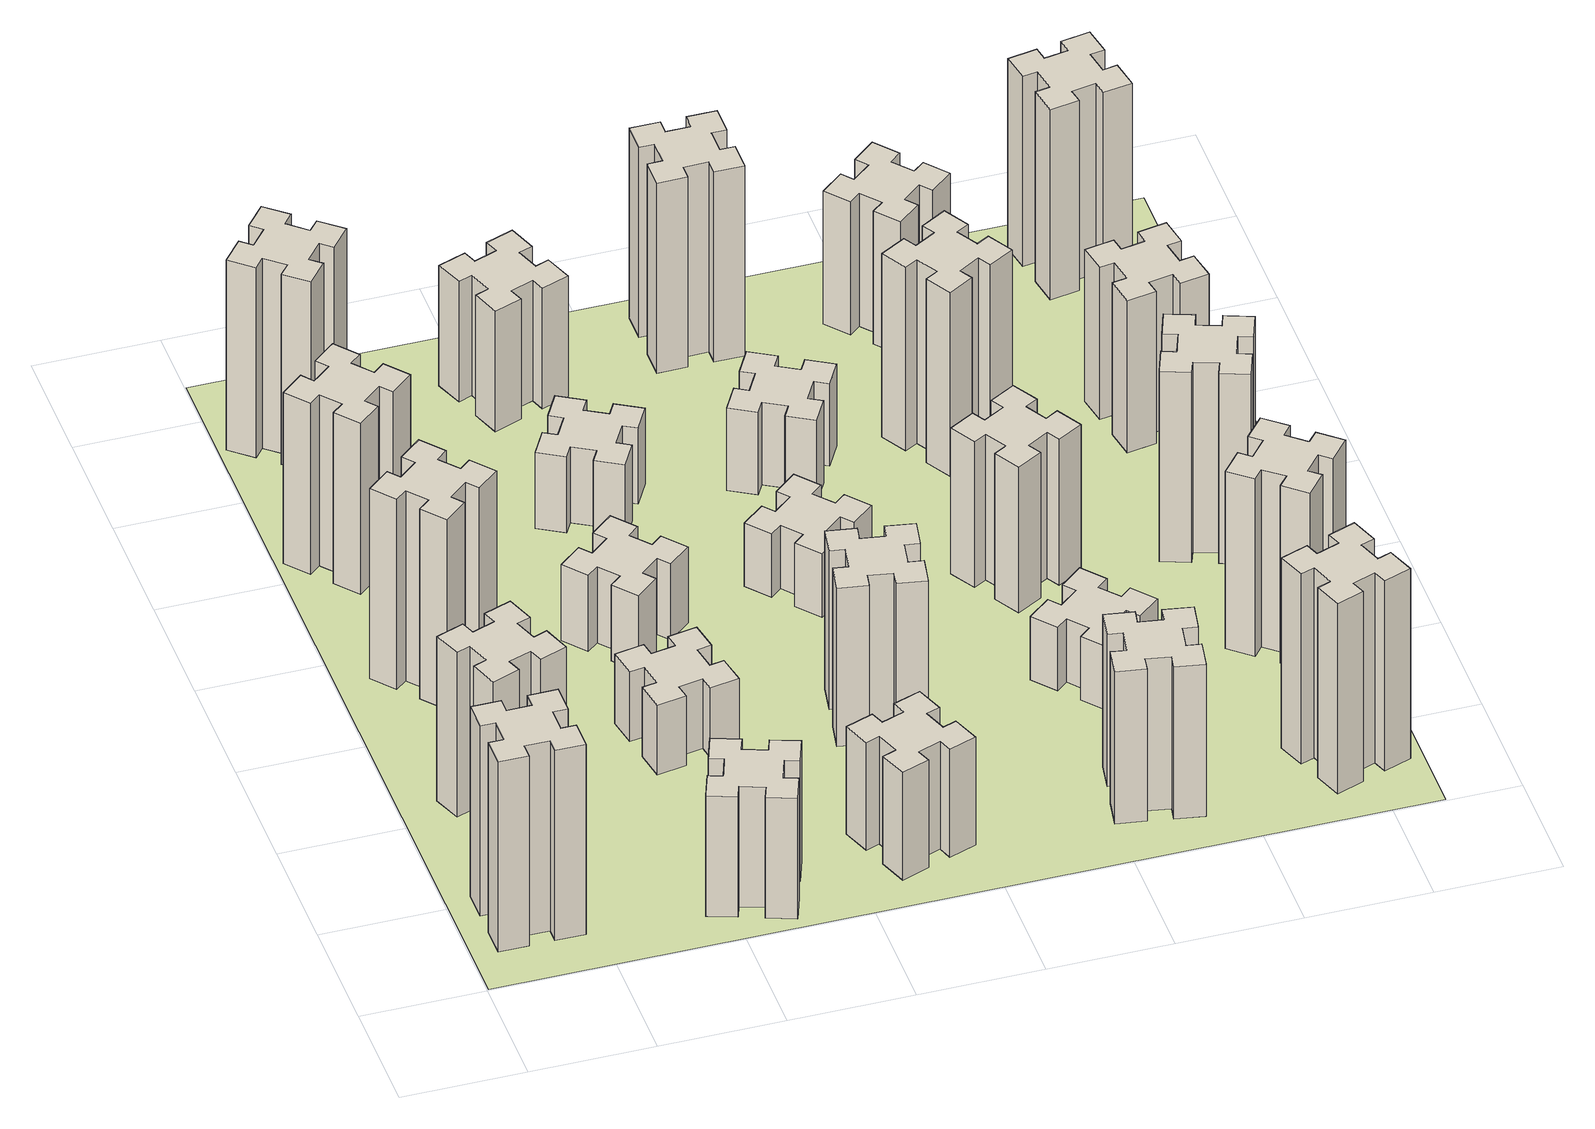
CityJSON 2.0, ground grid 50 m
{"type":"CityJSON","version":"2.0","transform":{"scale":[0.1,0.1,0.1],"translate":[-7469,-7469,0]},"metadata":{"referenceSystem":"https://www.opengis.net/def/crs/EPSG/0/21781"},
"CityObjects":{
"building1":{"type":"Building","attributes":{"class":"1000","function":"1000","usage":"1000","yearOfConstruction":2016,"roofType":"1000","measuredHeight":90,"storeysAboveGround":30,"storeysBelowGround":0},"geometry":[{"type":"Solid","lod":"1","boundaries":[[[[0,1,2,3,4,5,6,7,8,9,10,11,12,13,14,15,16,17,18,19]],[[17,16,20,21]],[[16,15,22,20]],[[15,14,23,22]],[[14,13,24,23]],[[13,12,25,24]],[[12,11,26,25]],[[11,10,27,26]],[[10,9,28,27]],[[9,8,29,28]],[[8,7,30,29]],[[7,6,31,30]],[[6,5,32,31]],[[5,4,33,32]],[[4,3,34,33]],[[3,2,35,34]],[[2,1,36,35]],[[1,0,37,36]],[[0,19,38,37]],[[19,18,39,38]],[[18,17,21,39]],[[24,25,26,27,28,29,30,31,32,33,34,35,36,37,38,39,21,20,22,23]]]]}]},
"building2":{"type":"Building","attributes":{"class":"1000","function":"1000","usage":"1000","yearOfConstruction":2016,"roofType":"1000","measuredHeight":78,"storeysAboveGround":30,"storeysBelowGround":0},"geometry":[{"type":"Solid","lod":"1","boundaries":[[[[40,41,42,43,44,45,46,47,48,49,50,51,52,53,54,55,56,57,58,59]],[[57,56,60,61]],[[56,55,62,60]],[[55,54,63,62]],[[54,53,64,63]],[[53,52,65,64]],[[52,51,66,65]],[[51,50,67,66]],[[50,49,68,67]],[[49,48,69,68]],[[48,47,70,69]],[[47,46,71,70]],[[46,45,72,71]],[[45,44,73,72]],[[44,43,74,73]],[[43,42,75,74]],[[42,41,76,75]],[[41,40,77,76]],[[40,59,78,77]],[[59,58,79,78]],[[58,57,61,79]],[[64,65,66,67,68,69,70,71,72,73,74,75,76,77,78,79,61,60,62,63]]]]}]},
"building3":{"type":"Building","attributes":{"class":"1000","function":"1000","usage":"1000","yearOfConstruction":2016,"roofType":"1000","measuredHeight":90,"storeysAboveGround":30,"storeysBelowGround":0},"geometry":[{"type":"Solid","lod":"1","boundaries":[[[[80,81,82,83,84,85,86,87,88,89,90,91,92,93,94,95,96,97,98,99]],[[97,96,100,101]],[[96,95,102,100]],[[95,94,103,102]],[[94,93,104,103]],[[93,92,105,104]],[[92,91,106,105]],[[91,90,107,106]],[[90,89,108,107]],[[89,88,109,108]],[[88,87,110,109]],[[87,86,111,110]],[[86,85,112,111]],[[85,84,113,112]],[[84,83,114,113]],[[83,82,115,114]],[[82,81,116,115]],[[81,80,117,116]],[[80,99,118,117]],[[99,98,119,118]],[[98,97,101,119]],[[104,105,106,107,108,109,110,111,112,113,114,115,116,117,118,119,101,100,102,103]]]]}]},
"building4":{"type":"Building","attributes":{"class":"1000","function":"1000","usage":"1000","yearOfConstruction":2016,"roofType":"1000","measuredHeight":81,"storeysAboveGround":30,"storeysBelowGround":0},"geometry":[{"type":"Solid","lod":"1","boundaries":[[[[120,121,122,123,124,125,126,127,128,129,130,131,132,133,134,135,136,137,138,139]],[[137,136,140,141]],[[136,135,142,140]],[[135,134,143,142]],[[134,133,144,143]],[[133,132,145,144]],[[132,131,146,145]],[[131,130,147,146]],[[130,129,148,147]],[[129,128,149,148]],[[128,127,150,149]],[[127,126,151,150]],[[126,125,152,151]],[[125,124,153,152]],[[124,123,154,153]],[[123,122,155,154]],[[122,121,156,155]],[[121,120,157,156]],[[120,139,158,157]],[[139,138,159,158]],[[138,137,141,159]],[[144,145,146,147,148,149,150,151,152,153,154,155,156,157,158,159,141,140,142,143]]]]}]},
"building5":{"type":"Building","attributes":{"class":"1000","function":"1000","usage":"1000","yearOfConstruction":2016,"roofType":"1000","measuredHeight":57,"storeysAboveGround":30,"storeysBelowGround":0},"geometry":[{"type":"Solid","lod":"1","boundaries":[[[[160,161,162,163,164,165,166,167,168,169,170,171,172,173,174,175,176,177,178,179]],[[177,176,180,181]],[[176,175,182,180]],[[175,174,183,182]],[[174,173,184,183]],[[173,172,185,184]],[[172,171,186,185]],[[171,170,187,186]],[[170,169,188,187]],[[169,168,189,188]],[[168,167,190,189]],[[167,166,191,190]],[[166,165,192,191]],[[165,164,193,192]],[[164,163,194,193]],[[163,162,195,194]],[[162,161,196,195]],[[161,160,197,196]],[[160,179,198,197]],[[179,178,199,198]],[[178,177,181,199]],[[184,185,186,187,188,189,190,191,192,193,194,195,196,197,198,199,181,180,182,183]]]]}]},
"building6":{"type":"Building","attributes":{"class":"1000","function":"1000","usage":"1000","yearOfConstruction":2016,"roofType":"1000","measuredHeight":90,"storeysAboveGround":30,"storeysBelowGround":0},"geometry":[{"type":"Solid","lod":"1","boundaries":[[[[200,201,202,203,204,205,206,207,208,209,210,211,212,213,214,215,216,217,218,219]],[[217,216,220,221]],[[216,215,222,220]],[[215,214,223,222]],[[214,213,224,223]],[[213,212,225,224]],[[212,211,226,225]],[[211,210,227,226]],[[210,209,228,227]],[[209,208,229,228]],[[208,207,230,229]],[[207,206,231,230]],[[206,205,232,231]],[[205,204,233,232]],[[204,203,234,233]],[[203,202,235,234]],[[202,201,236,235]],[[201,200,237,236]],[[200,219,238,237]],[[219,218,239,238]],[[218,217,221,239]],[[224,225,226,227,228,229,230,231,232,233,234,235,236,237,238,239,221,220,222,223]]]]}]},
"building7":{"type":"Building","attributes":{"class":"1000","function":"1000","usage":"1000","yearOfConstruction":2016,"roofType":"1000","measuredHeight":33,"storeysAboveGround":30,"storeysBelowGround":0},"geometry":[{"type":"Solid","lod":"1","boundaries":[[[[240,241,242,243,244,245,246,247,248,249,250,251,252,253,254,255,256,257,258,259]],[[257,256,260,261]],[[256,255,262,260]],[[255,254,263,262]],[[254,253,264,263]],[[253,252,265,264]],[[252,251,266,265]],[[251,250,267,266]],[[250,249,268,267]],[[249,248,269,268]],[[248,247,270,269]],[[247,246,271,270]],[[246,245,272,271]],[[245,244,273,272]],[[244,243,274,273]],[[243,242,275,274]],[[242,241,276,275]],[[241,240,277,276]],[[240,259,278,277]],[[259,258,279,278]],[[258,257,261,279]],[[264,265,266,267,268,269,270,271,272,273,274,275,276,277,278,279,261,260,262,263]]]]}]},
"building8":{"type":"Building","attributes":{"class":"1000","function":"1000","usage":"1000","yearOfConstruction":2016,"roofType":"1000","measuredHeight":36,"storeysAboveGround":30,"storeysBelowGround":0},"geometry":[{"type":"Solid","lod":"1","boundaries":[[[[280,281,282,283,284,285,286,287,288,289,290,291,292,293,294,295,296,297,298,299]],[[297,296,300,301]],[[296,295,302,300]],[[295,294,303,302]],[[294,293,304,303]],[[293,292,305,304]],[[292,291,306,305]],[[291,290,307,306]],[[290,289,308,307]],[[289,288,309,308]],[[288,287,310,309]],[[287,286,311,310]],[[286,285,312,311]],[[285,284,313,312]],[[284,283,314,313]],[[283,282,315,314]],[[282,281,316,315]],[[281,280,317,316]],[[280,299,318,317]],[[299,298,319,318]],[[298,297,301,319]],[[304,305,306,307,308,309,310,311,312,313,314,315,316,317,318,319,301,300,302,303]]]]}]},
"building9":{"type":"Building","attributes":{"class":"1000","function":"1000","usage":"1000","yearOfConstruction":2016,"roofType":"1000","measuredHeight":51,"storeysAboveGround":30,"storeysBelowGround":0},"geometry":[{"type":"Solid","lod":"1","boundaries":[[[[320,321,322,323,324,325,326,327,328,329,330,331,332,333,334,335,336,337,338,339]],[[337,336,340,341]],[[336,335,342,340]],[[335,334,343,342]],[[334,333,344,343]],[[333,332,345,344]],[[332,331,346,345]],[[331,330,347,346]],[[330,329,348,347]],[[329,328,349,348]],[[328,327,350,349]],[[327,326,351,350]],[[326,325,352,351]],[[325,324,353,352]],[[324,323,354,353]],[[323,322,355,354]],[[322,321,356,355]],[[321,320,357,356]],[[320,339,358,357]],[[339,338,359,358]],[[338,337,341,359]],[[344,345,346,347,348,349,350,351,352,353,354,355,356,357,358,359,341,340,342,343]]]]}]},
"building10":{"type":"Building","attributes":{"class":"1000","function":"1000","usage":"1000","yearOfConstruction":2016,"roofType":"1000","measuredHeight":36,"storeysAboveGround":30,"storeysBelowGround":0},"geometry":[{"type":"Solid","lod":"1","boundaries":[[[[360,361,362,363,364,365,366,367,368,369,370,371,372,373,374,375,376,377,378,379]],[[377,376,380,381]],[[376,375,382,380]],[[375,374,383,382]],[[374,373,384,383]],[[373,372,385,384]],[[372,371,386,385]],[[371,370,387,386]],[[370,369,388,387]],[[369,368,389,388]],[[368,367,390,389]],[[367,366,391,390]],[[366,365,392,391]],[[365,364,393,392]],[[364,363,394,393]],[[363,362,395,394]],[[362,361,396,395]],[[361,360,397,396]],[[360,379,398,397]],[[379,378,399,398]],[[378,377,381,399]],[[384,385,386,387,388,389,390,391,392,393,394,395,396,397,398,399,381,380,382,383]]]]}]},
"building11":{"type":"Building","attributes":{"class":"1000","function":"1000","usage":"1000","yearOfConstruction":2016,"roofType":"1000","measuredHeight":57,"storeysAboveGround":30,"storeysBelowGround":0},"geometry":[{"type":"Solid","lod":"1","boundaries":[[[[400,401,402,403,404,405,406,407,408,409,410,411,412,413,414,415,416,417,418,419]],[[417,416,420,421]],[[416,415,422,420]],[[415,414,423,422]],[[414,413,424,423]],[[413,412,425,424]],[[412,411,426,425]],[[411,410,427,426]],[[410,409,428,427]],[[409,408,429,428]],[[408,407,430,429]],[[407,406,431,430]],[[406,405,432,431]],[[405,404,433,432]],[[404,403,434,433]],[[403,402,435,434]],[[402,401,436,435]],[[401,400,437,436]],[[400,419,438,437]],[[419,418,439,438]],[[418,417,421,439]],[[424,425,426,427,428,429,430,431,432,433,434,435,436,437,438,439,421,420,422,423]]]]}]},
"building12":{"type":"Building","attributes":{"class":"1000","function":"1000","usage":"1000","yearOfConstruction":2016,"roofType":"1000","measuredHeight":75,"storeysAboveGround":30,"storeysBelowGround":0},"geometry":[{"type":"Solid","lod":"1","boundaries":[[[[440,441,442,443,444,445,446,447,448,449,450,451,452,453,454,455,456,457,458,459]],[[457,456,460,461]],[[456,455,462,460]],[[455,454,463,462]],[[454,453,464,463]],[[453,452,465,464]],[[452,451,466,465]],[[451,450,467,466]],[[450,449,468,467]],[[449,448,469,468]],[[448,447,470,469]],[[447,446,471,470]],[[446,445,472,471]],[[445,444,473,472]],[[444,443,474,473]],[[443,442,475,474]],[[442,441,476,475]],[[441,440,477,476]],[[440,459,478,477]],[[459,458,479,478]],[[458,457,461,479]],[[464,465,466,467,468,469,470,471,472,473,474,475,476,477,478,479,461,460,462,463]]]]}]},
"building13":{"type":"Building","attributes":{"class":"1000","function":"1000","usage":"1000","yearOfConstruction":2016,"roofType":"1000","measuredHeight":30,"storeysAboveGround":30,"storeysBelowGround":0},"geometry":[{"type":"Solid","lod":"1","boundaries":[[[[480,481,482,483,484,485,486,487,488,489,490,491,492,493,494,495,496,497,498,499]],[[497,496,500,501]],[[496,495,502,500]],[[495,494,503,502]],[[494,493,504,503]],[[493,492,505,504]],[[492,491,506,505]],[[491,490,507,506]],[[490,489,508,507]],[[489,488,509,508]],[[488,487,510,509]],[[487,486,511,510]],[[486,485,512,511]],[[485,484,513,512]],[[484,483,514,513]],[[483,482,515,514]],[[482,481,516,515]],[[481,480,517,516]],[[480,499,518,517]],[[499,498,519,518]],[[498,497,501,519]],[[504,505,506,507,508,509,510,511,512,513,514,515,516,517,518,519,501,500,502,503]]]]}]},
"building14":{"type":"Building","attributes":{"class":"1000","function":"1000","usage":"1000","yearOfConstruction":2016,"roofType":"1000","measuredHeight":39,"storeysAboveGround":30,"storeysBelowGround":0},"geometry":[{"type":"Solid","lod":"1","boundaries":[[[[520,521,522,523,524,525,526,527,528,529,530,531,532,533,534,535,536,537,538,539]],[[537,536,540,541]],[[536,535,542,540]],[[535,534,543,542]],[[534,533,544,543]],[[533,532,545,544]],[[532,531,546,545]],[[531,530,547,546]],[[530,529,548,547]],[[529,528,549,548]],[[528,527,550,549]],[[527,526,551,550]],[[526,525,552,551]],[[525,524,553,552]],[[524,523,554,553]],[[523,522,555,554]],[[522,521,556,555]],[[521,520,557,556]],[[520,539,558,557]],[[539,538,559,558]],[[538,537,541,559]],[[544,545,546,547,548,549,550,551,552,553,554,555,556,557,558,559,541,540,542,543]]]]}]},
"building15":{"type":"Building","attributes":{"class":"1000","function":"1000","usage":"1000","yearOfConstruction":2016,"roofType":"1000","measuredHeight":72,"storeysAboveGround":30,"storeysBelowGround":0},"geometry":[{"type":"Solid","lod":"1","boundaries":[[[[560,561,562,563,564,565,566,567,568,569,570,571,572,573,574,575,576,577,578,579]],[[577,576,580,581]],[[576,575,582,580]],[[575,574,583,582]],[[574,573,584,583]],[[573,572,585,584]],[[572,571,586,585]],[[571,570,587,586]],[[570,569,588,587]],[[569,568,589,588]],[[568,567,590,589]],[[567,566,591,590]],[[566,565,592,591]],[[565,564,593,592]],[[564,563,594,593]],[[563,562,595,594]],[[562,561,596,595]],[[561,560,597,596]],[[560,579,598,597]],[[579,578,599,598]],[[578,577,581,599]],[[584,585,586,587,588,589,590,591,592,593,594,595,596,597,598,599,581,580,582,583]]]]}]},
"building16":{"type":"Building","attributes":{"class":"1000","function":"1000","usage":"1000","yearOfConstruction":2016,"roofType":"1000","measuredHeight":90,"storeysAboveGround":30,"storeysBelowGround":0},"geometry":[{"type":"Solid","lod":"1","boundaries":[[[[600,601,602,603,604,605,606,607,608,609,610,611,612,613,614,615,616,617,618,619]],[[617,616,620,621]],[[616,615,622,620]],[[615,614,623,622]],[[614,613,624,623]],[[613,612,625,624]],[[612,611,626,625]],[[611,610,627,626]],[[610,609,628,627]],[[609,608,629,628]],[[608,607,630,629]],[[607,606,631,630]],[[606,605,632,631]],[[605,604,633,632]],[[604,603,634,633]],[[603,602,635,634]],[[602,601,636,635]],[[601,600,637,636]],[[600,619,638,637]],[[619,618,639,638]],[[618,617,621,639]],[[624,625,626,627,628,629,630,631,632,633,634,635,636,637,638,639,621,620,622,623]]]]}]},
"building17":{"type":"Building","attributes":{"class":"1000","function":"1000","usage":"1000","yearOfConstruction":2016,"roofType":"1000","measuredHeight":30,"storeysAboveGround":30,"storeysBelowGround":0},"geometry":[{"type":"Solid","lod":"1","boundaries":[[[[640,641,642,643,644,645,646,647,648,649,650,651,652,653,654,655,656,657,658,659]],[[657,656,660,661]],[[656,655,662,660]],[[655,654,663,662]],[[654,653,664,663]],[[653,652,665,664]],[[652,651,666,665]],[[651,650,667,666]],[[650,649,668,667]],[[649,648,669,668]],[[648,647,670,669]],[[647,646,671,670]],[[646,645,672,671]],[[645,644,673,672]],[[644,643,674,673]],[[643,642,675,674]],[[642,641,676,675]],[[641,640,677,676]],[[640,659,678,677]],[[659,658,679,678]],[[658,657,661,679]],[[664,665,666,667,668,669,670,671,672,673,674,675,676,677,678,679,661,660,662,663]]]]}]},
"building18":{"type":"Building","attributes":{"class":"1000","function":"1000","usage":"1000","yearOfConstruction":2016,"roofType":"1000","measuredHeight":69,"storeysAboveGround":30,"storeysBelowGround":0},"geometry":[{"type":"Solid","lod":"1","boundaries":[[[[680,681,682,683,684,685,686,687,688,689,690,691,692,693,694,695,696,697,698,699]],[[697,696,700,701]],[[696,695,702,700]],[[695,694,703,702]],[[694,693,704,703]],[[693,692,705,704]],[[692,691,706,705]],[[691,690,707,706]],[[690,689,708,707]],[[689,688,709,708]],[[688,687,710,709]],[[687,686,711,710]],[[686,685,712,711]],[[685,684,713,712]],[[684,683,714,713]],[[683,682,715,714]],[[682,681,716,715]],[[681,680,717,716]],[[680,699,718,717]],[[699,698,719,718]],[[698,697,701,719]],[[704,705,706,707,708,709,710,711,712,713,714,715,716,717,718,719,701,700,702,703]]]]}]},
"building19":{"type":"Building","attributes":{"class":"1000","function":"1000","usage":"1000","yearOfConstruction":2016,"roofType":"1000","measuredHeight":87,"storeysAboveGround":30,"storeysBelowGround":0},"geometry":[{"type":"Solid","lod":"1","boundaries":[[[[720,721,722,723,724,725,726,727,728,729,730,731,732,733,734,735,736,737,738,739]],[[737,736,740,741]],[[736,735,742,740]],[[735,734,743,742]],[[734,733,744,743]],[[733,732,745,744]],[[732,731,746,745]],[[731,730,747,746]],[[730,729,748,747]],[[729,728,749,748]],[[728,727,750,749]],[[727,726,751,750]],[[726,725,752,751]],[[725,724,753,752]],[[724,723,754,753]],[[723,722,755,754]],[[722,721,756,755]],[[721,720,757,756]],[[720,739,758,757]],[[739,738,759,758]],[[738,737,741,759]],[[744,745,746,747,748,749,750,751,752,753,754,755,756,757,758,759,741,740,742,743]]]]}]},
"building20":{"type":"Building","attributes":{"class":"1000","function":"1000","usage":"1000","yearOfConstruction":2016,"roofType":"1000","measuredHeight":90,"storeysAboveGround":30,"storeysBelowGround":0},"geometry":[{"type":"Solid","lod":"1","boundaries":[[[[760,761,762,763,764,765,766,767,768,769,770,771,772,773,774,775,776,777,778,779]],[[777,776,780,781]],[[776,775,782,780]],[[775,774,783,782]],[[774,773,784,783]],[[773,772,785,784]],[[772,771,786,785]],[[771,770,787,786]],[[770,769,788,787]],[[769,768,789,788]],[[768,767,790,789]],[[767,766,791,790]],[[766,765,792,791]],[[765,764,793,792]],[[764,763,794,793]],[[763,762,795,794]],[[762,761,796,795]],[[761,760,797,796]],[[760,779,798,797]],[[779,778,799,798]],[[778,777,781,799]],[[784,785,786,787,788,789,790,791,792,793,794,795,796,797,798,799,781,780,782,783]]]]}]},
"building21":{"type":"Building","attributes":{"class":"1000","function":"1000","usage":"1000","yearOfConstruction":2016,"roofType":"1000","measuredHeight":63,"storeysAboveGround":30,"storeysBelowGround":0},"geometry":[{"type":"Solid","lod":"1","boundaries":[[[[800,801,802,803,804,805,806,807,808,809,810,811,812,813,814,815,816,817,818,819]],[[817,816,820,821]],[[816,815,822,820]],[[815,814,823,822]],[[814,813,824,823]],[[813,812,825,824]],[[812,811,826,825]],[[811,810,827,826]],[[810,809,828,827]],[[809,808,829,828]],[[808,807,830,829]],[[807,806,831,830]],[[806,805,832,831]],[[805,804,833,832]],[[804,803,834,833]],[[803,802,835,834]],[[802,801,836,835]],[[801,800,837,836]],[[800,819,838,837]],[[819,818,839,838]],[[818,817,821,839]],[[824,825,826,827,828,829,830,831,832,833,834,835,836,837,838,839,821,820,822,823]]]]}]},
"building22":{"type":"Building","attributes":{"class":"1000","function":"1000","usage":"1000","yearOfConstruction":2016,"roofType":"1000","measuredHeight":84,"storeysAboveGround":30,"storeysBelowGround":0},"geometry":[{"type":"Solid","lod":"1","boundaries":[[[[840,841,842,843,844,845,846,847,848,849,850,851,852,853,854,855,856,857,858,859]],[[857,856,860,861]],[[856,855,862,860]],[[855,854,863,862]],[[854,853,864,863]],[[853,852,865,864]],[[852,851,866,865]],[[851,850,867,866]],[[850,849,868,867]],[[849,848,869,868]],[[848,847,870,869]],[[847,846,871,870]],[[846,845,872,871]],[[845,844,873,872]],[[844,843,874,873]],[[843,842,875,874]],[[842,841,876,875]],[[841,840,877,876]],[[840,859,878,877]],[[859,858,879,878]],[[858,857,861,879]],[[864,865,866,867,868,869,870,871,872,873,874,875,876,877,878,879,861,860,862,863]]]]}]},
"building23":{"type":"Building","attributes":{"class":"1000","function":"1000","usage":"1000","yearOfConstruction":2016,"roofType":"1000","measuredHeight":90,"storeysAboveGround":30,"storeysBelowGround":0},"geometry":[{"type":"Solid","lod":"1","boundaries":[[[[880,881,882,883,884,885,886,887,888,889,890,891,892,893,894,895,896,897,898,899]],[[897,896,900,901]],[[896,895,902,900]],[[895,894,903,902]],[[894,893,904,903]],[[893,892,905,904]],[[892,891,906,905]],[[891,890,907,906]],[[890,889,908,907]],[[889,888,909,908]],[[888,887,910,909]],[[887,886,911,910]],[[886,885,912,911]],[[885,884,913,912]],[[884,883,914,913]],[[883,882,915,914]],[[882,881,916,915]],[[881,880,917,916]],[[880,899,918,917]],[[899,898,919,918]],[[898,897,901,919]],[[904,905,906,907,908,909,910,911,912,913,914,915,916,917,918,919,901,900,902,903]]]]}]},
"building24":{"type":"Building","attributes":{"class":"1000","function":"1000","usage":"1000","yearOfConstruction":2016,"roofType":"1000","measuredHeight":72,"storeysAboveGround":30,"storeysBelowGround":0},"geometry":[{"type":"Solid","lod":"1","boundaries":[[[[920,921,922,923,924,925,926,927,928,929,930,931,932,933,934,935,936,937,938,939]],[[937,936,940,941]],[[936,935,942,940]],[[935,934,943,942]],[[934,933,944,943]],[[933,932,945,944]],[[932,931,946,945]],[[931,930,947,946]],[[930,929,948,947]],[[929,928,949,948]],[[928,927,950,949]],[[927,926,951,950]],[[926,925,952,951]],[[925,924,953,952]],[[924,923,954,953]],[[923,922,955,954]],[[922,921,956,955]],[[921,920,957,956]],[[920,939,958,957]],[[939,938,959,958]],[[938,937,941,959]],[[944,945,946,947,948,949,950,951,952,953,954,955,956,957,958,959,941,940,942,943]]]]}]},
"building25":{"type":"Building","attributes":{"class":"1000","function":"1000","usage":"1000","yearOfConstruction":2016,"roofType":"1000","measuredHeight":90,"storeysAboveGround":30,"storeysBelowGround":0},"geometry":[{"type":"Solid","lod":"1","boundaries":[[[[960,961,962,963,964,965,966,967,968,969,970,971,972,973,974,975,976,977,978,979]],[[977,976,980,981]],[[976,975,982,980]],[[975,974,983,982]],[[974,973,984,983]],[[973,972,985,984]],[[972,971,986,985]],[[971,970,987,986]],[[970,969,988,987]],[[969,968,989,988]],[[968,967,990,989]],[[967,966,991,990]],[[966,965,992,991]],[[965,964,993,992]],[[964,963,994,993]],[[963,962,995,994]],[[962,961,996,995]],[[961,960,997,996]],[[960,979,998,997]],[[979,978,999,998]],[[978,977,981,999]],[[984,985,986,987,988,989,990,991,992,993,994,995,996,997,998,999,981,980,982,983]]]]}]},
"landuse1":{"type":"LandUse","attributes":{"name":"plot1","function":"1010"},"geometry":[{"type":"MultiSurface","lod":"1","boundaries":[[[1000,1001,1002,1003]]]}]}
},
"vertices":[
[165,425,0],[165,325,0],[105,325,0],[105,205,0],[225,205,0],[225,265,0],[325,265,0],[325,205,0],[445,205,0],[445,325,0],[385,325,0],[385,425,0],[445,425,0],[445,545,0],[325,545,0],[325,485,0],[225,485,0],[225,545,0],[105,545,0],[105,425,0],[225,485,900],[225,545,900],[325,485,900],[325,545,900],[445,545,900],[445,425,900],[385,425,900],[385,325,900],[445,325,900],[445,205,900],[325,205,900],[325,265,900],[225,265,900],[225,205,900],[105,205,900],[105,325,900],[165,325,900],[165,425,900],[105,425,900],[105,545,900],
[255,1025,0],[289,931,0],[233,910,0],[274,797,0],[387,839,0],[366,895,0],[460,929,0],[480,873,0],[593,914,0],[552,1027,0],[496,1006,0],[462,1100,0],[518,1120,0],[477,1233,0],[364,1192,0],[385,1136,0],[291,1102,0],[270,1158,0],[157,1117,0],[199,1004,0],[291,1102,780],[270,1158,780],[385,1136,780],[364,1192,780],[477,1233,780],[518,1120,780],[462,1100,780],[496,1006,780],[552,1027,780],[593,914,780],[480,873,780],[460,929,780],[366,895,780],[387,839,780],[274,797,780],[233,910,780],[289,931,780],[255,1025,780],[199,1004,780],[157,1117,780],
[492,1888,0],[427,1964,0],[473,2003,0],[396,2095,0],[304,2018,0],[343,1972,0],[266,1907,0],[228,1953,0],[136,1876,0],[213,1784,0],[259,1823,0],[323,1746,0],[277,1708,0],[354,1616,0],[446,1693,0],[408,1739,0],[484,1803,0],[523,1757,0],[615,1834,0],[538,1926,0],[484,1803,900],[523,1757,900],[408,1739,900],[446,1693,900],[354,1616,900],[277,1708,900],[323,1746,900],[259,1823,900],[213,1784,900],[136,1876,900],[228,1953,900],[266,1907,900],[343,1972,900],[304,2018,900],[396,2095,900],[473,2003,900],[427,1964,900],[492,1888,900],[538,1926,900],[615,1834,900],
[243,2712,0],[166,2647,0],[128,2693,0],[36,2616,0],[113,2524,0],[159,2563,0],[223,2486,0],[177,2448,0],[254,2356,0],[346,2433,0],[308,2479,0],[384,2543,0],[423,2497,0],[515,2574,0],[438,2666,0],[392,2628,0],[327,2704,0],[373,2743,0],[296,2835,0],[204,2758,0],[327,2704,810],[373,2743,810],[392,2628,810],[438,2666,810],[515,2574,810],[423,2497,810],[384,2543,810],[308,2479,810],[346,2433,810],[254,2356,810],[177,2448,810],[223,2486,810],[159,2563,810],[113,2524,810],[36,2616,810],[128,2693,810],[166,2647,810],[243,2712,810],[204,2758,810],[296,2835,810],
[1029,360,0],[995,266,0],[939,287,0],[897,174,0],[1010,133,0],[1031,189,0],[1125,155,0],[1104,99,0],[1217,57,0],[1258,170,0],[1202,191,0],[1236,285,0],[1292,264,0],[1333,377,0],[1220,418,0],[1200,362,0],[1106,396,0],[1127,452,0],[1014,493,0],[973,380,0],[1106,396,570],[1127,452,570],[1200,362,570],[1220,418,570],[1333,377,570],[1292,264,570],[1236,285,570],[1202,191,570],[1258,170,570],[1217,57,570],[1104,99,570],[1125,155,570],[1031,189,570],[1010,133,570],[897,174,570],[939,287,570],[995,266,570],[1029,360,570],[973,380,570],[1014,493,570],
[384,3387,0],[308,3452,0],[346,3498,0],[254,3575,0],[177,3483,0],[223,3444,0],[159,3368,0],[113,3406,0],[36,3314,0],[128,3237,0],[166,3283,0],[243,3219,0],[204,3173,0],[296,3096,0],[373,3188,0],[327,3226,0],[392,3303,0],[438,3264,0],[515,3356,0],[423,3433,0],[392,3303,900],[438,3264,900],[327,3226,900],[373,3188,900],[296,3096,900],[204,3173,900],[243,3219,900],[166,3283,900],[128,3237,900],[36,3314,900],[113,3406,900],[159,3368,900],[223,3444,900],[177,3483,900],[254,3575,900],[346,3498,900],[308,3452,900],[384,3387,900],[423,3433,900],[515,3356,900],
[998,1245,0],[1016,1147,0],[957,1137,0],[977,1018,0],[1096,1039,0],[1085,1098,0],[1184,1116,0],[1194,1057,0],[1312,1077,0],[1291,1196,0],[1232,1185,0],[1215,1284,0],[1274,1294,0],[1253,1412,0],[1135,1391,0],[1145,1332,0],[1047,1315,0],[1037,1374,0],[918,1353,0],[939,1235,0],[1047,1315,330],[1037,1374,330],[1145,1332,330],[1135,1391,330],[1253,1412,330],[1274,1294,330],[1215,1284,330],[1232,1185,330],[1291,1196,330],[1312,1077,330],[1194,1057,330],[1184,1116,330],[1085,1098,330],[1096,1039,330],[977,1018,330],[957,1137,330],[1016,1147,330],[998,1245,330],[939,1235,330],[918,1353,330],
[1083,1972,0],[1006,1907,0],[968,1953,0],[876,1876,0],[953,1784,0],[999,1823,0],[1063,1746,0],[1017,1708,0],[1094,1616,0],[1186,1693,0],[1148,1739,0],[1224,1803,0],[1263,1757,0],[1355,1834,0],[1278,1926,0],[1232,1888,0],[1167,1964,0],[1213,2003,0],[1136,2095,0],[1044,2018,0],[1167,1964,360],[1213,2003,360],[1232,1888,360],[1278,1926,360],[1355,1834,360],[1263,1757,360],[1224,1803,360],[1148,1739,360],[1186,1693,360],[1094,1616,360],[1017,1708,360],[1063,1746,360],[999,1823,360],[953,1784,360],[876,1876,360],[968,1953,360],[1006,1907,360],[1083,1972,360],[1044,2018,360],[1136,2095,360],
[1765,496,0],[1671,462,0],[1650,518,0],[1537,477,0],[1579,364,0],[1635,385,0],[1669,291,0],[1613,270,0],[1654,157,0],[1767,199,0],[1746,255,0],[1840,289,0],[1860,233,0],[1973,274,0],[1932,387,0],[1876,366,0],[1842,460,0],[1898,480,0],[1857,593,0],[1744,552,0],[1842,460,510],[1898,480,510],[1876,366,510],[1932,387,510],[1973,274,510],[1860,233,510],[1840,289,510],[1746,255,510],[1767,199,510],[1654,157,510],[1613,270,510],[1669,291,510],[1635,385,510],[1579,364,510],[1537,477,510],[1650,518,510],[1671,462,510],[1765,496,510],[1744,552,510],[1857,593,510],
[1314,2666,0],[1227,2716,0],[1257,2768,0],[1153,2828,0],[1093,2724,0],[1145,2694,0],[1095,2607,0],[1043,2637,0],[983,2533,0],[1087,2473,0],[1117,2525,0],[1204,2475,0],[1174,2423,0],[1278,2363,0],[1338,2467,0],[1286,2497,0],[1336,2584,0],[1388,2554,0],[1448,2658,0],[1344,2718,0],[1336,2584,360],[1388,2554,360],[1286,2497,360],[1338,2467,360],[1278,2363,360],[1174,2423,360],[1204,2475,360],[1117,2525,360],[1087,2473,360],[983,2533,360],[1043,2637,360],[1095,2607,360],[1145,2694,360],[1093,2724,360],[1153,2828,360],[1257,2768,360],[1227,2716,360],[1314,2666,360],[1344,2718,360],[1448,2658,360],
[1125,3456,0],[1031,3422,0],[1010,3478,0],[897,3437,0],[939,3324,0],[995,3345,0],[1029,3251,0],[973,3230,0],[1014,3117,0],[1127,3159,0],[1106,3215,0],[1200,3249,0],[1220,3193,0],[1333,3234,0],[1292,3347,0],[1236,3326,0],[1202,3420,0],[1258,3440,0],[1217,3553,0],[1104,3512,0],[1202,3420,570],[1258,3440,570],[1236,3326,570],[1292,3347,570],[1333,3234,570],[1220,3193,570],[1200,3249,570],[1106,3215,570],[1127,3159,570],[1014,3117,570],[973,3230,570],[1029,3251,570],[995,3345,570],[939,3324,570],[897,3437,570],[1010,3478,570],[1031,3422,570],[1125,3456,570],[1104,3512,570],[1217,3553,570],
[1955,1047,0],[1972,1145,0],[2031,1135,0],[2052,1253,0],[1934,1274,0],[1924,1215,0],[1825,1232,0],[1836,1291,0],[1717,1312,0],[1697,1194,0],[1756,1184,0],[1738,1085,0],[1679,1096,0],[1658,977,0],[1777,957,0],[1787,1016,0],[1885,998,0],[1875,939,0],[1993,918,0],[2014,1037,0],[1885,998,750],[1875,939,750],[1787,1016,750],[1777,957,750],[1658,977,750],[1679,1096,750],[1738,1085,750],[1756,1184,750],[1697,1194,750],[1717,1312,750],[1836,1291,750],[1825,1232,750],[1924,1215,750],[1934,1274,750],[2052,1253,750],[2031,1135,750],[1972,1145,750],[1955,1047,750],[2014,1037,750],[1993,918,750],
[1972,1988,0],[1907,2064,0],[1953,2103,0],[1876,2195,0],[1784,2118,0],[1823,2072,0],[1746,2007,0],[1708,2053,0],[1616,1976,0],[1693,1884,0],[1739,1923,0],[1803,1846,0],[1757,1808,0],[1834,1716,0],[1926,1793,0],[1888,1839,0],[1964,1903,0],[2003,1857,0],[2095,1934,0],[2018,2026,0],[1964,1903,300],[2003,1857,300],[1888,1839,300],[1926,1793,300],[1834,1716,300],[1757,1808,300],[1803,1846,300],[1739,1923,300],[1693,1884,300],[1616,1976,300],[1708,2053,300],[1746,2007,300],[1823,2072,300],[1784,2118,300],[1876,2195,300],[1953,2103,300],[1907,2064,300],[1972,1988,300],[2018,2026,300],[2095,1934,300],
[2026,2497,0],[2076,2584,0],[2128,2554,0],[2188,2658,0],[2084,2718,0],[2054,2666,0],[1967,2716,0],[1997,2768,0],[1893,2828,0],[1833,2724,0],[1885,2694,0],[1835,2607,0],[1783,2637,0],[1723,2533,0],[1827,2473,0],[1857,2525,0],[1944,2475,0],[1914,2423,0],[2018,2363,0],[2078,2467,0],[1944,2475,390],[1914,2423,390],[1857,2525,390],[1827,2473,390],[1723,2533,390],[1783,2637,390],[1835,2607,390],[1885,2694,390],[1833,2724,390],[1893,2828,390],[1997,2768,390],[1967,2716,390],[2054,2666,390],[2084,2718,390],[2188,2658,390],[2128,2554,390],[2076,2584,390],[2026,2497,390],[2078,2467,390],[2018,2363,390],
[2596,444,0],[2578,345,0],[2519,356,0],[2498,237,0],[2617,217,0],[2627,276,0],[2725,258,0],[2715,199,0],[2833,178,0],[2854,297,0],[2795,307,0],[2812,405,0],[2871,395,0],[2892,513,0],[2774,534,0],[2764,475,0],[2665,492,0],[2676,551,0],[2557,572,0],[2537,454,0],[2665,492,720],[2676,551,720],[2764,475,720],[2774,534,720],[2892,513,720],[2871,395,720],[2812,405,720],[2795,307,720],[2854,297,720],[2833,178,720],[2715,199,720],[2725,258,720],[2627,276,720],[2617,217,720],[2498,237,720],[2519,356,720],[2578,345,720],[2596,444,720],[2537,454,720],[2557,572,720],
[1965,3385,0],[1965,3485,0],[2025,3485,0],[2025,3605,0],[1905,3605,0],[1905,3545,0],[1805,3545,0],[1805,3605,0],[1685,3605,0],[1685,3485,0],[1745,3485,0],[1745,3385,0],[1685,3385,0],[1685,3265,0],[1805,3265,0],[1805,3325,0],[1905,3325,0],[1905,3265,0],[2025,3265,0],[2025,3385,0],[1905,3325,900],[1905,3265,900],[1805,3325,900],[1805,3265,900],[1685,3265,900],[1685,3385,900],[1745,3385,900],[1745,3485,900],[1685,3485,900],[1685,3605,900],[1805,3605,900],[1805,3545,900],[1905,3545,900],[1905,3605,900],[2025,3605,900],[2025,3485,900],[1965,3485,900],[1965,3385,900],[2025,3385,900],[2025,3265,900],
[2663,1232,0],[2586,1167,0],[2548,1213,0],[2456,1136,0],[2533,1044,0],[2579,1083,0],[2643,1006,0],[2597,968,0],[2674,876,0],[2766,953,0],[2728,999,0],[2804,1063,0],[2843,1017,0],[2935,1094,0],[2858,1186,0],[2812,1148,0],[2747,1224,0],[2793,1263,0],[2716,1355,0],[2624,1278,0],[2747,1224,300],[2793,1263,300],[2812,1148,300],[2858,1186,300],[2935,1094,300],[2843,1017,300],[2804,1063,300],[2728,999,300],[2766,953,300],[2674,876,300],[2597,968,300],[2643,1006,300],[2579,1083,300],[2533,1044,300],[2456,1136,300],[2548,1213,300],[2586,1167,300],[2663,1232,300],[2624,1278,300],[2716,1355,300],
[2475,1744,0],[2525,1657,0],[2473,1627,0],[2533,1523,0],[2637,1583,0],[2607,1635,0],[2694,1685,0],[2724,1633,0],[2828,1693,0],[2768,1797,0],[2716,1767,0],[2666,1854,0],[2718,1884,0],[2658,1988,0],[2554,1928,0],[2584,1876,0],[2497,1826,0],[2467,1878,0],[2363,1818,0],[2423,1714,0],[2497,1826,690],[2467,1878,690],[2584,1876,690],[2554,1928,690],[2658,1988,690],[2718,1884,690],[2666,1854,690],[2716,1767,690],[2768,1797,690],[2828,1693,690],[2724,1633,690],[2694,1685,690],[2607,1635,690],[2637,1583,690],[2533,1523,690],[2473,1627,690],[2525,1657,690],[2475,1744,690],[2423,1714,690],[2363,1818,690],
[2607,2475,0],[2694,2525,0],[2724,2473,0],[2828,2533,0],[2768,2637,0],[2716,2607,0],[2666,2694,0],[2718,2724,0],[2658,2828,0],[2554,2768,0],[2584,2716,0],[2497,2666,0],[2467,2718,0],[2363,2658,0],[2423,2554,0],[2475,2584,0],[2525,2497,0],[2473,2467,0],[2533,2363,0],[2637,2423,0],[2525,2497,870],[2473,2467,870],[2475,2584,870],[2423,2554,870],[2363,2658,870],[2467,2718,870],[2497,2666,870],[2584,2716,870],[2554,2768,870],[2658,2828,870],[2718,2724,870],[2666,2694,870],[2716,2607,870],[2768,2637,870],[2828,2533,870],[2724,2473,870],[2694,2525,870],[2607,2475,870],[2637,2423,870],[2533,2363,870],
[3315,385,0],[3349,291,0],[3293,270,0],[3334,157,0],[3447,199,0],[3426,255,0],[3520,289,0],[3540,233,0],[3653,274,0],[3612,387,0],[3556,366,0],[3522,460,0],[3578,480,0],[3537,593,0],[3424,552,0],[3445,496,0],[3351,462,0],[3330,518,0],[3217,477,0],[3259,364,0],[3351,462,900],[3330,518,900],[3445,496,900],[3424,552,900],[3537,593,900],[3578,480,900],[3522,460,900],[3556,366,900],[3612,387,900],[3653,274,900],[3540,233,900],[3520,289,900],[3426,255,900],[3447,199,900],[3334,157,900],[3293,270,900],[3349,291,900],[3315,385,900],[3259,364,900],[3217,477,900],
[2712,3368,0],[2647,3444,0],[2693,3483,0],[2616,3575,0],[2524,3498,0],[2563,3452,0],[2486,3387,0],[2448,3433,0],[2356,3356,0],[2433,3264,0],[2479,3303,0],[2543,3226,0],[2497,3188,0],[2574,3096,0],[2666,3173,0],[2628,3219,0],[2704,3283,0],[2743,3237,0],[2835,3314,0],[2758,3406,0],[2704,3283,630],[2743,3237,630],[2628,3219,630],[2666,3173,630],[2574,3096,630],[2497,3188,630],[2543,3226,630],[2479,3303,630],[2433,3264,630],[2356,3356,630],[2448,3433,630],[2486,3387,630],[2563,3452,630],[2524,3498,630],[2616,3575,630],[2693,3483,630],[2647,3444,630],[2712,3368,630],[2758,3406,630],[2835,3314,630],
[3487,1006,0],[3552,1083,0],[3598,1044,0],[3675,1136,0],[3583,1213,0],[3544,1167,0],[3468,1232,0],[3506,1278,0],[3414,1355,0],[3337,1263,0],[3383,1224,0],[3319,1148,0],[3273,1186,0],[3196,1094,0],[3288,1017,0],[3326,1063,0],[3403,999,0],[3364,953,0],[3456,876,0],[3533,968,0],[3403,999,840],[3364,953,840],[3326,1063,840],[3288,1017,840],[3196,1094,840],[3273,1186,840],[3319,1148,840],[3383,1224,840],[3337,1263,840],[3414,1355,840],[3506,1278,840],[3468,1232,840],[3544,1167,840],[3583,1213,840],[3675,1136,840],[3598,1044,840],[3552,1083,840],[3487,1006,840],[3533,968,840],[3456,876,840],
[3420,1842,0],[3326,1876,0],[3347,1932,0],[3234,1973,0],[3193,1860,0],[3249,1840,0],[3215,1746,0],[3159,1767,0],[3117,1654,0],[3230,1613,0],[3251,1669,0],[3345,1635,0],[3324,1579,0],[3437,1537,0],[3478,1650,0],[3422,1671,0],[3456,1765,0],[3512,1744,0],[3553,1857,0],[3440,1898,0],[3456,1765,900],[3512,1744,900],[3422,1671,900],[3478,1650,900],[3437,1537,900],[3324,1579,900],[3345,1635,900],[3251,1669,900],[3230,1613,900],[3117,1654,900],[3159,1767,900],[3215,1746,900],[3249,1840,900],[3193,1860,900],[3234,1973,900],[3347,1932,900],[3326,1876,900],[3420,1842,900],[3440,1898,900],[3553,1857,900],
[3365,2612,0],[3267,2595,0],[3257,2654,0],[3138,2633,0],[3159,2515,0],[3218,2525,0],[3236,2427,0],[3177,2417,0],[3197,2298,0],[3316,2319,0],[3305,2378,0],[3404,2396,0],[3414,2337,0],[3532,2357,0],[3511,2476,0],[3452,2465,0],[3435,2564,0],[3494,2574,0],[3473,2692,0],[3355,2671,0],[3435,2564,720],[3494,2574,720],[3452,2465,720],[3511,2476,720],[3532,2357,720],[3414,2337,720],[3404,2396,720],[3305,2378,720],[3316,2319,720],[3197,2298,720],[3177,2417,720],[3236,2427,720],[3218,2525,720],[3159,2515,720],[3138,2633,720],[3257,2654,720],[3267,2595,720],[3365,2612,720],[3355,2671,720],[3473,2692,720],
[3218,3465,0],[3236,3367,0],[3177,3357,0],[3197,3238,0],[3316,3259,0],[3305,3318,0],[3404,3336,0],[3414,3277,0],[3532,3297,0],[3511,3416,0],[3452,3405,0],[3435,3504,0],[3494,3514,0],[3473,3632,0],[3355,3611,0],[3365,3552,0],[3267,3535,0],[3257,3594,0],[3138,3573,0],[3159,3455,0],[3267,3535,900],[3257,3594,900],[3365,3552,900],[3355,3611,900],[3473,3632,900],[3494,3514,900],[3435,3504,900],[3452,3405,900],[3511,3416,900],[3532,3297,900],[3414,3277,900],[3404,3336,900],[3305,3318,900],[3316,3259,900],[3197,3238,900],[3177,3357,900],[3236,3367,900],[3218,3465,900],[3159,3455,900],[3138,3573,900],
[5,3705,0],[3705,3705,0],[3705,5,0],[5,5,0]
]}
